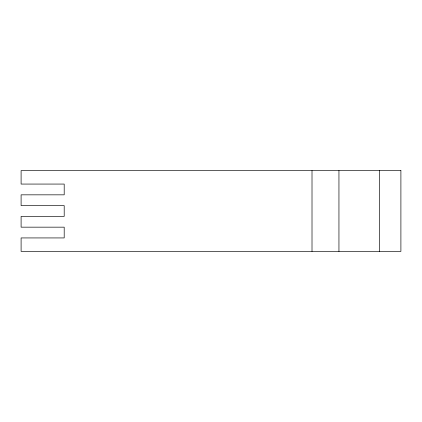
<?xml version="1.0" encoding="UTF-8"?>
<svg xmlns="http://www.w3.org/2000/svg" width="422" height="422" viewBox="0 0 422 422"><rect width="100%" height="100%" fill="white"/><g stroke="black" fill="none" stroke-linecap="round" stroke-linejoin="round"><path stroke-width="0.63" d="M379.352 170.593L379.352 251.406M338.945 170.593L338.945 251.406M312.011 170.593L312.011 251.406M400.9 170.593L21.1 170.593L21.1 184.066L64.197 184.066L64.197 194.837L21.1 194.837L21.1 205.614L64.197 205.614L64.197 216.386L21.1 216.386L21.1 227.163L64.197 227.163L64.197 237.934L21.1 237.934L21.1 251.406L400.9 251.406L400.9 170.593"/></g></svg>
